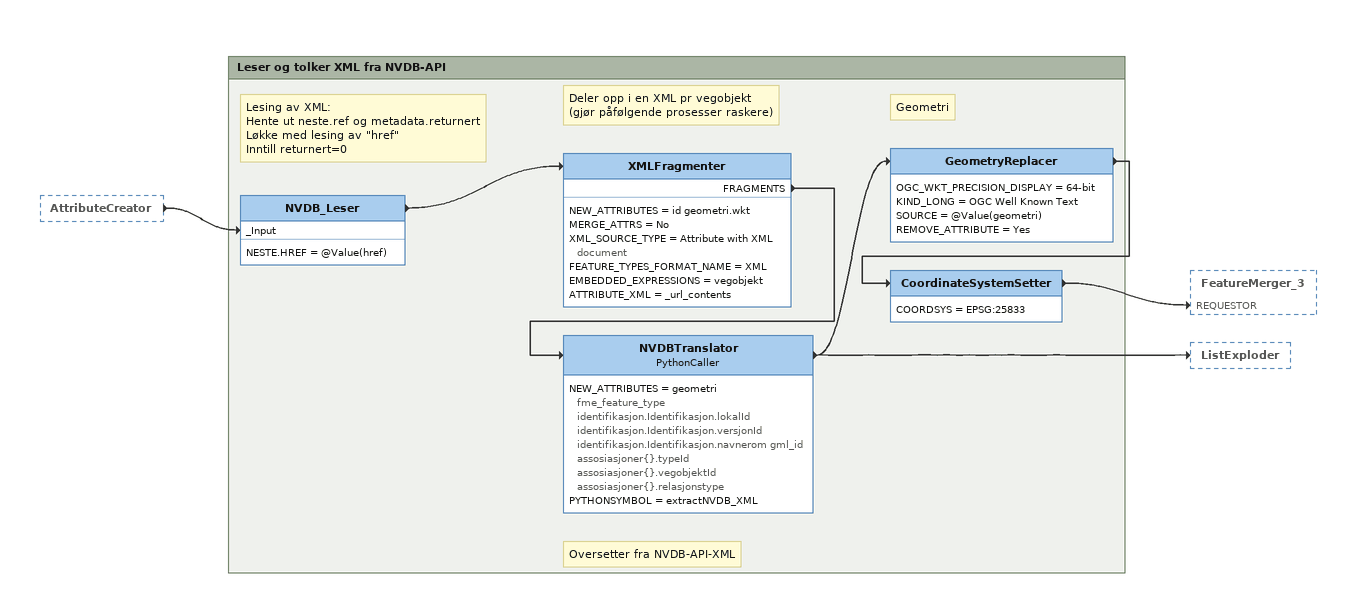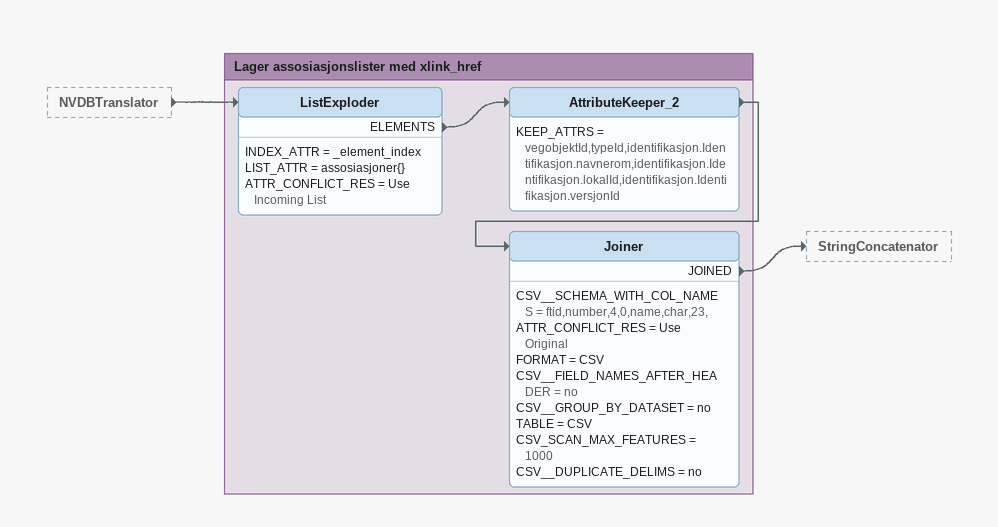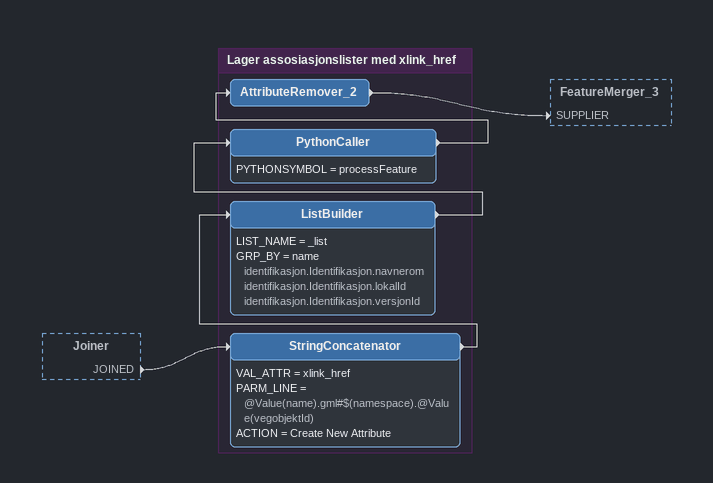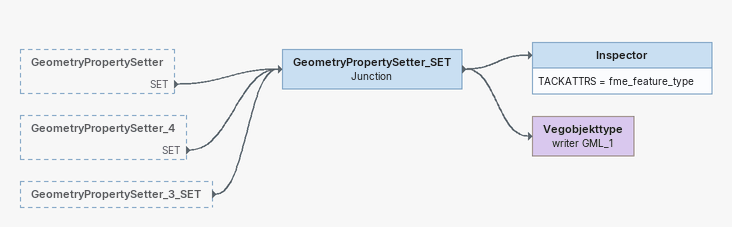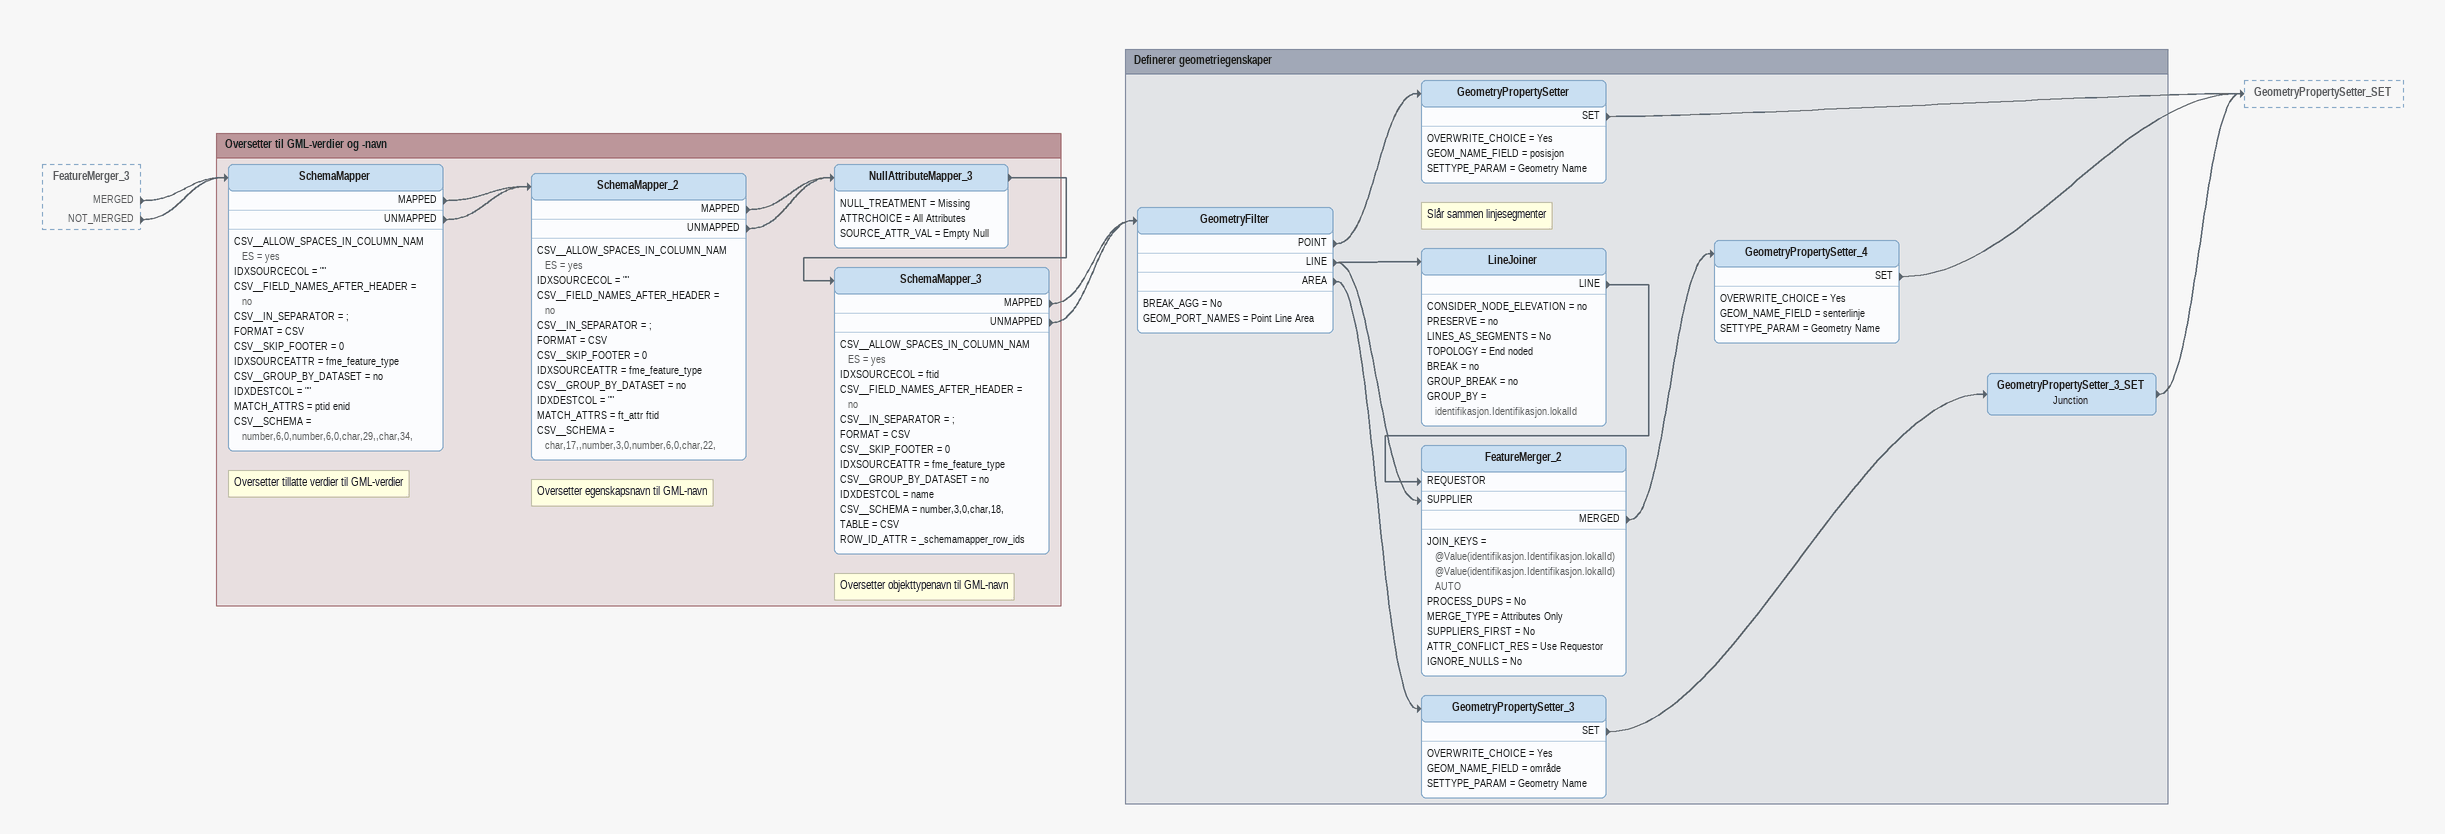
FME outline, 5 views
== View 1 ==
AttributeCreator [outside]
    -> NVDB_Leser [_Input]

Bookmark: Leser og tolker XML fra NVDB-API
Note: Lesing av XML: / Hente ut neste.ref og metadata.returnert / Løkke med lesing av "href" / Inntill returnert=0
NVDB_Leser
    NESTE.HREF = @Value(href)
    -> XMLFragmenter
Note: Deler opp i en XML pr vegobjekt / (gjør påfølgende prosesser raskere)
XMLFragmenter
    NEW_ATTRIBUTES = id geometri.wkt
    MERGE_ATTRS = No
    XML_SOURCE_TYPE = Attribute with XML document
    FEATURE_TYPES_FORMAT_NAME = XML
    EMBEDDED_EXPRESSIONS = vegobjekt
    ATTRIBUTE_XML = _url_contents
    FRAGMENTS -> NVDBTranslator
Note: Oversetter fra NVDB-API-XML
NVDBTranslator: PythonCaller
    NEW_ATTRIBUTES = geometri fme_feature_type identifikasjon.Identifikasjon.lokalId identifikasjon.Identifikasjon.versjonId identifikasjon.Identifikasjon.navnerom gml_id assosiasjoner{}.typeId assosiasjoner{}.vegobjektId assosiasjoner{}.relasjonstype
    PYTHONSYMBOL = extractNVDB_XML
    -> GeometryReplacer
    -> ListExploder
Note: Geometri
GeometryReplacer
    OGC_WKT_PRECISION_DISPLAY = 64-bit
    KIND_LONG = OGC Well Known Text
    SOURCE = @Value(geometri)
    REMOVE_ATTRIBUTE = Yes
    -> CoordinateSystemSetter
CoordinateSystemSetter
    COORDSYS = EPSG:25833
    -> FeatureMerger_3 [REQUESTOR]

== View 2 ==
NVDBTranslator [outside]
    -> ListExploder

Bookmark: Lager assosiasjonslister med xlink_href
ListExploder
    INDEX_ATTR = _element_index
    LIST_ATTR = assosiasjoner{}
    ATTR_CONFLICT_RES = Use Incoming List
    ELEMENTS -> AttributeKeeper_2
AttributeKeeper_2
    KEEP_ATTRS = vegobjektId,typeId,identifikasjon.Identifikasjon.navnerom,identifikasjon.Identifikasjon.lokalId,identifikasjon.Identifikasjon.versjonId
    -> Joiner
Joiner
    CSV__SCHEMA_WITH_COL_NAMES = ftid,number,4,0,name,char,23,
    ATTR_CONFLICT_RES = Use Original
    FORMAT = CSV
    CSV__FIELD_NAMES_AFTER_HEADER = no
    CSV__GROUP_BY_DATASET = no
    TABLE = CSV
    CSV_SCAN_MAX_FEATURES = 1000
    CSV__DUPLICATE_DELIMS = no
    JOINED -> StringConcatenator

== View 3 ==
Joiner [outside]
    JOINED -> StringConcatenator

Bookmark: Lager assosiasjonslister med xlink_href
StringConcatenator
    VAL_ATTR = xlink_href
    PARM_LINE = @Value(name).gml#$(namespace).@Value(vegobjektId)
    ACTION = Create New Attribute
    -> ListBuilder
ListBuilder
    LIST_NAME = _list
    GRP_BY = name identifikasjon.Identifikasjon.navnerom identifikasjon.Identifikasjon.lokalId identifikasjon.Identifikasjon.versjonId
    -> PythonCaller
PythonCaller
    PYTHONSYMBOL = processFeature
    -> AttributeRemover_2
AttributeRemover_2
    -> FeatureMerger_3 [SUPPLIER]

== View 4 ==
GeometryPropertySetter [outside]
    SET -> GeometryPropertySetter_SET
GeometryPropertySetter_4 [outside]
    SET -> GeometryPropertySetter_SET
GeometryPropertySetter_3_SET [outside]
    -> GeometryPropertySetter_SET
GeometryPropertySetter_SET: Junction
    -> Vegobjekttype (writer GML_1)
    -> Inspector
Inspector
    TACKATTRS = fme_feature_type
Vegobjekttype (writer GML_1)

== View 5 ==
FeatureMerger_3 [outside]
    MERGED -> SchemaMapper
    NOT_MERGED -> SchemaMapper

Bookmark: Oversetter til GML-verdier og -navn
Note: Oversetter tillatte verdier til GML-verdier
SchemaMapper
    CSV__ALLOW_SPACES_IN_COLUMN_NAMES = yes
    IDXSOURCECOL = ""
    CSV__FIELD_NAMES_AFTER_HEADER = no
    CSV__IN_SEPARATOR = ;
    FORMAT = CSV
    CSV__SKIP_FOOTER = 0
    IDXSOURCEATTR = fme_feature_type
    CSV__GROUP_BY_DATASET = no
    IDXDESTCOL = ""
    MATCH_ATTRS = ptid enid
    CSV__SCHEMA = number,6,0,number,6,0,char,29,,char,34,
    MAPPED -> SchemaMapper_2
    UNMAPPED -> SchemaMapper_2
Note: Oversetter egenskapsnavn til GML-navn
SchemaMapper_2
    CSV__ALLOW_SPACES_IN_COLUMN_NAMES = yes
    IDXSOURCECOL = ""
    CSV__FIELD_NAMES_AFTER_HEADER = no
    CSV__IN_SEPARATOR = ;
    FORMAT = CSV
    CSV__SKIP_FOOTER = 0
    IDXSOURCEATTR = fme_feature_type
    CSV__GROUP_BY_DATASET = no
    IDXDESTCOL = ""
    MATCH_ATTRS = ft_attr ftid
    CSV__SCHEMA = char,17,,number,3,0,number,6,0,char,22,
    MAPPED -> NullAttributeMapper_3
    UNMAPPED -> NullAttributeMapper_3
NullAttributeMapper_3
    NULL_TREATMENT = Missing
    ATTRCHOICE = All Attributes
    SOURCE_ATTR_VAL = Empty Null
    -> SchemaMapper_3
Note: Oversetter objekttypenavn til GML-navn
SchemaMapper_3
    CSV__ALLOW_SPACES_IN_COLUMN_NAMES = yes
    IDXSOURCECOL = ftid
    CSV__FIELD_NAMES_AFTER_HEADER = no
    CSV__IN_SEPARATOR = ;
    FORMAT = CSV
    CSV__SKIP_FOOTER = 0
    IDXSOURCEATTR = fme_feature_type
    CSV__GROUP_BY_DATASET = no
    IDXDESTCOL = name
    CSV__SCHEMA = number,3,0,char,18,
    TABLE = CSV
    ROW_ID_ATTR = _schemamapper_row_ids
    MAPPED -> GeometryFilter
    UNMAPPED -> GeometryFilter

Bookmark: Definerer geometriegenskaper
GeometryFilter
    BREAK_AGG = No
    GEOM_PORT_NAMES = Point Line Area
    POINT -> GeometryPropertySetter
    LINE -> LineJoiner
    LINE -> FeatureMerger_2 [SUPPLIER]
    AREA -> GeometryPropertySetter_3
GeometryPropertySetter
    OVERWRITE_CHOICE = Yes
    GEOM_NAME_FIELD = posisjon
    SETTYPE_PARAM = Geometry Name
    SET -> GeometryPropertySetter_SET
Note: Slår sammen linjesegmenter
LineJoiner
    CONSIDER_NODE_ELEVATION = no
    PRESERVE = no
    LINES_AS_SEGMENTS = No
    TOPOLOGY = End noded
    BREAK = no
    GROUP_BREAK = no
    GROUP_BY = identifikasjon.Identifikasjon.lokalId
    LINE -> FeatureMerger_2 [REQUESTOR]
FeatureMerger_2
    JOIN_KEYS = @Value(identifikasjon.Identifikasjon.lokalId) @Value(identifikasjon.Identifikasjon.lokalId) AUTO
    PROCESS_DUPS = No
    MERGE_TYPE = Attributes Only
    SUPPLIERS_FIRST = No
    ATTR_CONFLICT_RES = Use Requestor
    IGNORE_NULLS = No
    MERGED -> GeometryPropertySetter_4
GeometryPropertySetter_4
    OVERWRITE_CHOICE = Yes
    GEOM_NAME_FIELD = senterlinje
    SETTYPE_PARAM = Geometry Name
    SET -> GeometryPropertySetter_SET
GeometryPropertySetter_3
    OVERWRITE_CHOICE = Yes
    GEOM_NAME_FIELD = område
    SETTYPE_PARAM = Geometry Name
    SET -> GeometryPropertySetter_3_SET
GeometryPropertySetter_3_SET: Junction
    -> GeometryPropertySetter_SET
